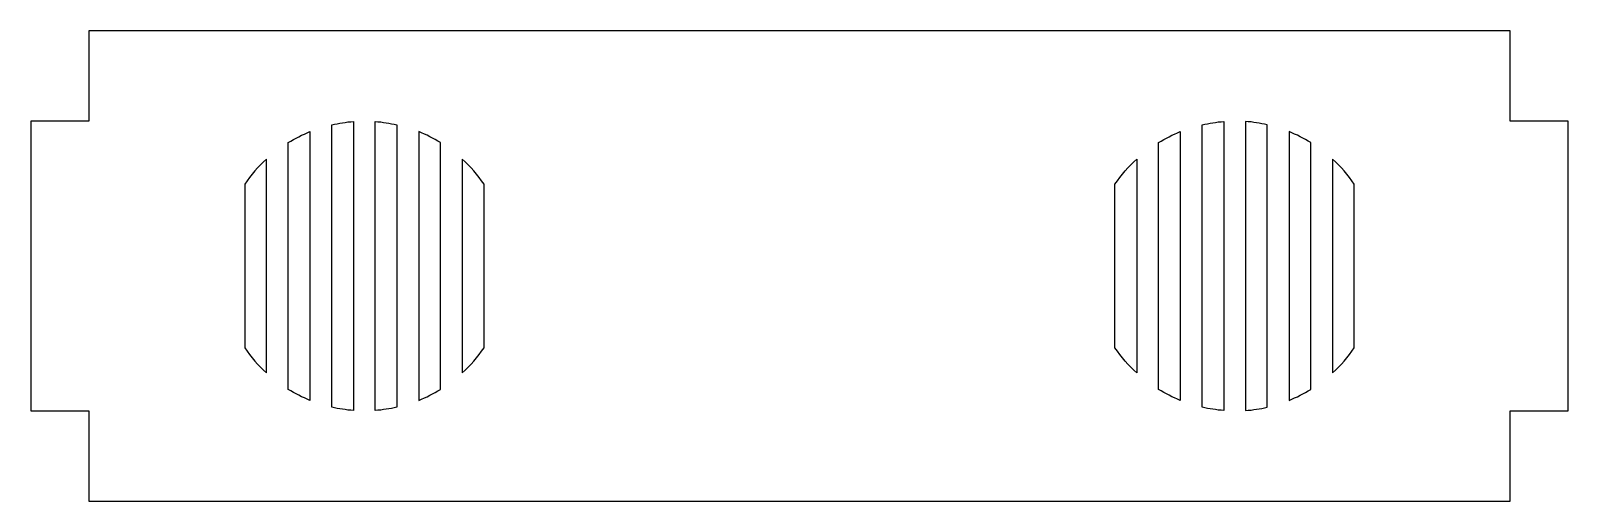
# Model space of a CAD drawing. Header units: millimetres. Extents: x -51 to 55, y 140 to 172.
import ezdxf

# ---------------------------------------------------------------- set-up
doc = ezdxf.new("R2010")
doc.units = ezdxf.units.MM
doc.layers.get('0').update_dxf_attribs({"linetype": 'CONTINUOUS'})

msp = doc.modelspace()

# ---------------------------------------------------------------- linework, layer by layer
msp.add_lwpolyline([(-47, 145.94), (-47, 139.71), (51, 139.71), (51, 145.94), (55, 145.94), (55, 165.94), (51, 165.94), (51, 172.17), (-47, 172.17), (-47, 165.94), (-51, 165.94), (-51, 145.94)], close=True)
for points in [[(-30.25, 146.2), (-30.25, 165.68, -0.037986), (-28.75, 165.91), (-28.75, 145.97, -0.037986)], [(-25.75, 165.68), (-25.75, 146.2, -0.037986), (-27.25, 145.97), (-27.25, 165.91, -0.037986)], [(29.75, 146.2), (29.75, 165.68, -0.037986), (31.25, 165.91), (31.25, 145.97, -0.037986)], [(32.75, 145.97, 0.037986), (34.25, 146.2), (34.25, 165.68, 0.037986), (32.75, 165.91)], [(-33.25, 147.43), (-33.25, 164.45, -0.042104), (-31.75, 165.21), (-31.75, 146.67, -0.042104)], [(-24.25, 146.67, 0.042104), (-22.75, 147.43), (-22.75, 164.45, 0.042104), (-24.25, 165.21)], [(26.75, 147.43), (26.75, 164.45, -0.042104), (28.25, 165.21), (28.25, 146.67, -0.042104)], [(35.75, 146.67, 0.042104), (37.25, 147.43), (37.25, 164.45, 0.042104), (35.75, 165.21)], [(-36.25, 150.29, 0.057372), (-34.75, 148.56), (-34.75, 163.32, 0.057372), (-36.25, 161.59)], [(-21.25, 148.56, 0.057372), (-19.75, 150.29), (-19.75, 161.59, 0.057372), (-21.25, 163.32)], [(23.75, 150.29), (23.75, 161.59, -0.057372), (25.25, 163.32), (25.25, 148.56, -0.057372)], [(38.75, 148.56, 0.057372), (40.25, 150.29), (40.25, 161.59, 0.057372), (38.75, 163.32)]]:
    msp.add_lwpolyline(points, format="xyb", close=True)

doc.saveas('drawing.dxf')
